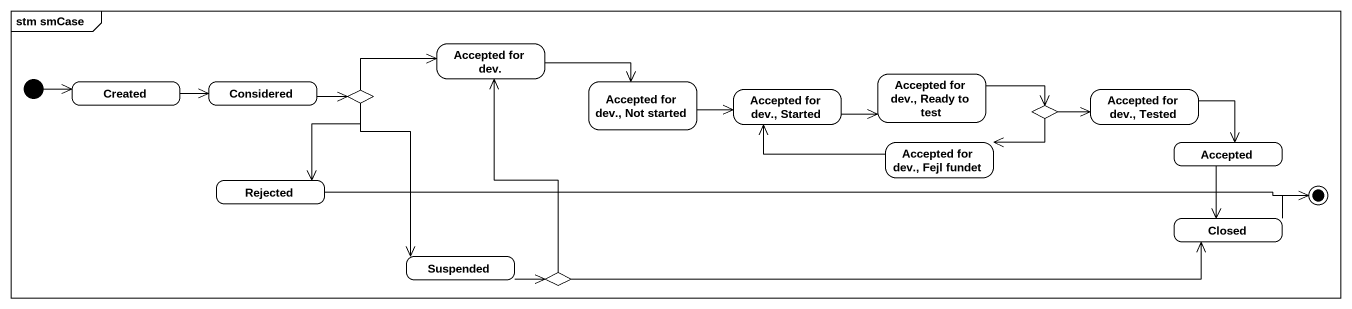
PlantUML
@startuml
mainframe stm smCase
hide empty description
state "Accepted for dev." as Accepted_for_dev
state Created
state Considered
state choice1 <<choice>>
state "Accepted for dev., Not started" as Accepted_for_dev_Not_started
state "Accepted for dev., Started" as Accepted_for_dev_Started
state "Accepted for dev., Ready to test" as Accepted_for_dev_Ready_to
state "Accepted for dev., Tested" as Accepted_for_dev_Tested
state "Accepted for dev., Fejl fundet" as Accepted_for_dev_Fejl_fundet
state choice2 <<choice>>
state Accepted
state Rejected
state Closed
state Suspended
state choice3 <<choice>>
[*] -right-> Created
Accepted_for_dev -right-> Accepted_for_dev_Not_started
Created -right-> Considered
Considered -right-> choice1
choice1 -right-> Accepted_for_dev
choice1 --> Rejected
choice1 --> Suspended
Accepted_for_dev_Not_started -right-> Accepted_for_dev_Started
Accepted_for_dev_Started -right-> Accepted_for_dev_Ready_to
Accepted_for_dev_Ready_to -right-> choice2
Accepted_for_dev_Tested -right-> Accepted
Accepted_for_dev_Fejl_fundet -left-> Accepted_for_dev_Started
choice2 -right-> Accepted_for_dev_Tested
choice2 -left-> Accepted_for_dev_Fejl_fundet
Accepted --> Closed
Suspended -right-> choice3
choice3 -up-> Accepted_for_dev
choice3 -right-> Closed
Rejected -right-> [*]
Closed -right-> [*]
@enduml
